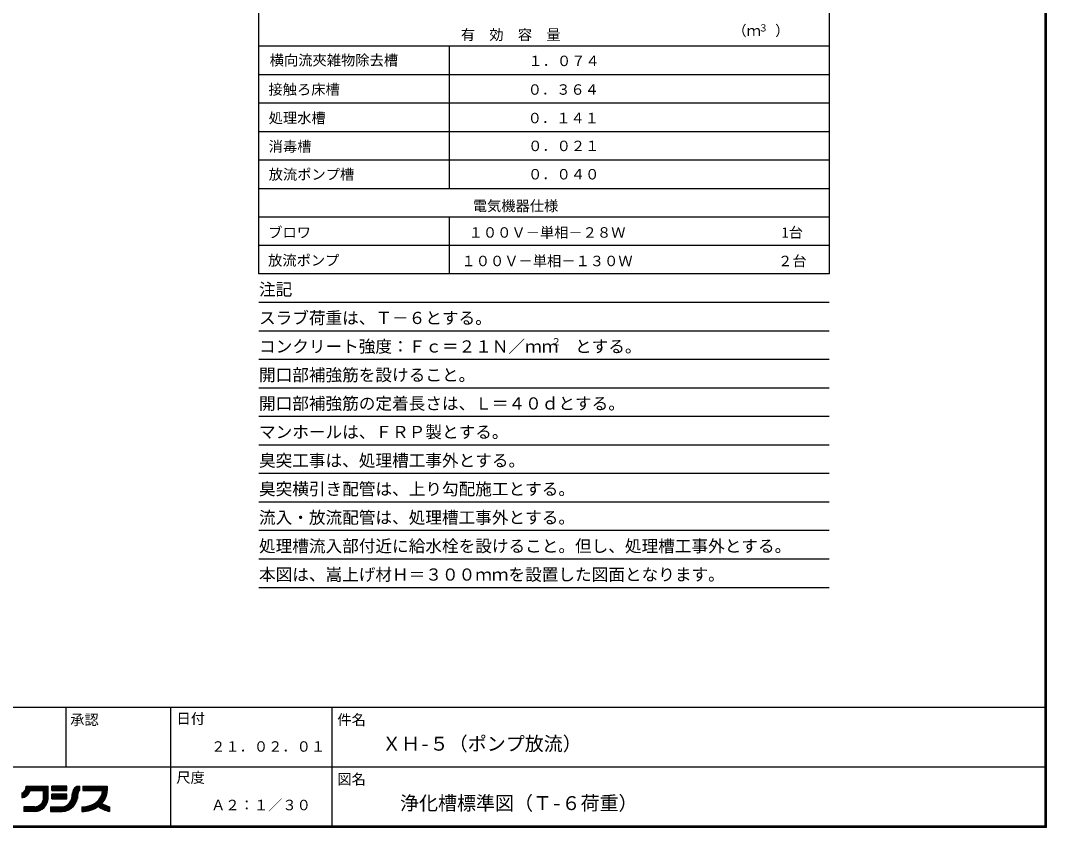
# Model space of a CAD drawing. Units: millimetres, scale not verified. Extents: x -8093 to 8093, y -5792 to 5792.
# Drawn here: x 1617 to 8093, y -5792 to -699 of the extents above; entities that cross this region are included whole.
import ezdxf
from ezdxf.enums import TextEntityAlignment as Align

# ---------------------------------------------------------------- set-up
doc = ezdxf.new("R2010")
doc.units = ezdxf.units.MM
doc.header["$LTSCALE"] = 30
doc.layers.add('0-0_Axis_waku', color=7, linetype='Continuous', lineweight=25)
doc.layers.add('0-1_00クル-フ-0躯体', color=3, linetype='Continuous', lineweight=25)
doc.styles.add('ＭＳ ゴシック', font='')
doc.styles.get('ＭＳ ゴシック').set_extended_font_data('MS Gothic')

msp = doc.modelspace()

# ---------------------------------------------------------------- linework, layer by layer
at = {"layer": '0-0_Axis_waku'}
for p, q in [((8085, -5784), (8085, 5784)), ((8085.6, -5784.6), (8085.6, 5784.6)), ((8086.2, -5785.2), (8086.2, 5785.2)), ((8086.8, -5785.8), (8086.8, 5785.8)), ((8087.4, -5786.4), (8087.4, 5786.4)), ((8088, -5787), (8088, 5787)), ((8088.6, -5787.6), (8088.6, 5787.6)), ((8089.2, -5788.2), (8089.2, 5788.2)), ((8089.8, -5788.8), (8089.8, 5788.8)), ((8090.4, -5789.4), (8090.4, 5789.4)), ((8091, -5790), (8091, 5790)), ((8091.6, -5790.6), (8091.6, 5790.6)), ((8092.2, -5791.2), (8092.2, 5791.2)), ((8092.8, -5791.8), (8092.8, 5791.8)), ((8093.4, -5792.4), (8093.4, 5792.4)), ((-8085, -5034), (8085, -5034)), ((1904.99, -5409), (1904.99, -5034)), ((2564.99, -5784), (2564.99, -5034)), ((3585, -5784), (3585, -5034)), ((-75.01, -5409), (8085, -5409)), ((1638.35, -5569.08), (1673.86, -5569.08)), ((1640.98, -5600.64), (1640.98, -5566.61)), ((1643.91, -5563.08), (1676.52, -5563.08)), ((1646.98, -5597.94), (1646.98, -5558.16)), ((1647.54, -5557.08), (1791.89, -5557.08)), ((1650.06, -5551.08), (1791.89, -5551.08)), ((1651.78, -5545.08), (1791.89, -5545.08)), ((1652.85, -5539.08), (1791.89, -5539.08)), ((1652.98, -5594.24), (1652.98, -5530.82)), ((1653.34, -5533.08), (1791.89, -5533.08)), ((1653.38, -5530.82), (1791.89, -5530.82)), ((1658.98, -5589.35), (1658.98, -5530.82)), ((1664.98, -5582.96), (1664.98, -5530.82)), ((1670.98, -5574.38), (1670.98, -5530.82)), ((1676.98, -5561.88), (1676.98, -5530.82)), ((1677.67, -5559.98), (1762.73, -5559.98)), ((1682.98, -5559.98), (1682.98, -5530.82)), ((1688.98, -5559.98), (1688.98, -5530.82)), ((1694.98, -5559.98), (1694.98, -5530.82)), ((1700.98, -5559.98), (1700.98, -5530.82)), ((1706.98, -5559.98), (1706.98, -5530.82)), ((1712.99, -5559.98), (1712.99, -5530.82)), ((1718.99, -5559.98), (1718.99, -5530.82)), ((1724.99, -5559.98), (1724.99, -5530.82)), ((1730.99, -5559.98), (1730.99, -5530.82)), ((1736.99, -5559.98), (1736.99, -5530.82)), ((1742.99, -5559.98), (1742.99, -5530.82)), ((1748.99, -5559.98), (1748.99, -5530.82)), ((1754.99, -5559.98), (1754.99, -5530.82)), ((1760.99, -5559.98), (1760.99, -5530.82)), ((1762.73, -5603.72), (1762.73, -5559.98)), ((1762.73, -5563.08), (1791.89, -5563.08)), ((1762.73, -5569.08), (1791.89, -5569.08)), ((1766.99, -5664.84), (1766.99, -5530.82)), ((1772.99, -5658.02), (1772.99, -5530.82)), ((1778.99, -5649.44), (1778.99, -5530.82)), ((1784.99, -5637.76), (1784.99, -5530.82)), ((1790.99, -5616.21), (1790.99, -5530.82)), ((1791.89, -5603.72), (1791.89, -5530.82)), ((1813.76, -5533.08), (1908.53, -5533.08)), ((1813.76, -5539.08), (1908.53, -5539.08)), ((1813.76, -5545.08), (1908.53, -5545.08)), ((1813.76, -5551.08), (1908.53, -5551.08)), ((1813.76, -5557.08), (1908.53, -5557.08)), ((1814.98, -5559.98), (1814.98, -5530.82)), ((1820.98, -5559.98), (1820.98, -5530.82)), ((1826.98, -5559.98), (1826.98, -5530.82)), ((1832.99, -5559.98), (1832.99, -5530.82)), ((1838.99, -5559.98), (1838.99, -5530.82)), ((1844.99, -5559.98), (1844.99, -5530.82)), ((1850.99, -5559.98), (1850.99, -5530.82)), ((1856.99, -5559.98), (1856.99, -5530.82)), ((1862.99, -5559.98), (1862.99, -5530.82)), ((1868.99, -5559.98), (1868.99, -5530.82)), ((1874.99, -5559.98), (1874.99, -5530.82)), ((1880.99, -5559.98), (1880.99, -5530.82)), ((1886.99, -5559.98), (1886.99, -5530.82)), ((1892.99, -5559.98), (1892.99, -5530.82)), ((1898.99, -5559.98), (1898.99, -5530.82)), ((1904.99, -5559.98), (1904.99, -5530.82)), ((1945.32, -5569.08), (1981.97, -5569.08)), ((1946.51, -5563.08), (1984.23, -5563.08)), ((1947, -5561.43), (1947, -5661.91)), ((1948.63, -5557.08), (1988.72, -5557.08)), ((1951.82, -5551.08), (1988.72, -5551.08)), ((1953, -5549.94), (1953, -5655.33)), ((1956.41, -5545.08), (1988.72, -5545.08)), ((1959, -5542.47), (1959, -5647.52)), ((1963.14, -5539.08), (1988.72, -5539.08)), ((1965, -5537.81), (1965, -5638.02)), ((1971, -5534.57), (1971, -5625.92)), ((1974.84, -5533.08), (1988.72, -5533.08)), ((1977, -5532.42), (1977, -5608.55)), ((1983, -5531.19), (1983, -5565.52)), ((1988.72, -5530.82), (1988.72, -5559.98)), ((2010.59, -5530.82), (2010.59, -5559.98)), ((2010.59, -5533.08), (2163.68, -5533.08)), ((2010.59, -5539.08), (2163.68, -5539.08)), ((2010.59, -5545.08), (2163.68, -5545.08)), ((2010.59, -5551.08), (2163.68, -5551.08)), ((2010.59, -5557.08), (2163.64, -5557.08)), ((2010.59, -5559.98), (2134.52, -5559.98)), ((2012.98, -5559.98), (2012.98, -5530.82)), ((2018.98, -5559.98), (2018.98, -5530.82)), ((2024.98, -5559.98), (2024.98, -5530.82)), ((2030.98, -5559.98), (2030.98, -5530.82)), ((2036.98, -5559.98), (2036.98, -5530.82)), ((2042.98, -5559.98), (2042.98, -5530.82)), ((2048.98, -5559.98), (2048.98, -5530.82)), ((2054.98, -5559.98), (2054.98, -5530.82)), ((2060.98, -5559.98), (2060.98, -5530.82)), ((2066.98, -5559.98), (2066.98, -5530.82)), ((2072.98, -5559.98), (2072.98, -5530.82)), ((2078.98, -5559.98), (2078.98, -5530.82)), ((2084.98, -5559.98), (2084.98, -5530.82)), ((2090.98, -5559.98), (2090.98, -5530.82)), ((2096.99, -5559.98), (2096.99, -5530.82)), ((2102.99, -5559.98), (2102.99, -5530.82)), ((2108.99, -5559.98), (2108.99, -5530.82)), ((2114.99, -5559.98), (2114.99, -5530.82)), ((2120.99, -5559.98), (2120.99, -5530.82)), ((2126.99, -5559.98), (2126.99, -5530.82)), ((2132.99, -5559.98), (2132.99, -5530.82)), ((2134, -5569.08), (2163.3, -5569.08)), ((2134.46, -5563.08), (2163.64, -5563.08)), ((2138.99, -5629.92), (2138.99, -5530.82)), ((2144.99, -5621.45), (2144.99, -5530.82)), ((2150.99, -5611.13), (2150.99, -5530.82)), ((2156.99, -5597.48), (2156.99, -5530.82)), ((1624.22, -5574.56), (1624.22, -5603.72)), ((1624.22, -5575.08), (1670.56, -5575.08)), ((1624.22, -5581.08), (1666.46, -5581.08)), ((1624.22, -5587.08), (1661.31, -5587.08)), ((1624.22, -5593.08), (1654.56, -5593.08)), ((1624.22, -5599.08), (1644.69, -5599.08)), ((1628.98, -5603.47), (1628.98, -5573.97)), ((1634.98, -5602.47), (1634.98, -5571.47)), ((1754.99, -5675.09), (1754.99, -5632.75)), ((1756.93, -5629.08), (1788.13, -5629.08)), ((1759.42, -5623.08), (1789.72, -5623.08)), ((1760.99, -5670.43), (1760.99, -5629.08)), ((1761.18, -5617.08), (1790.86, -5617.08)), ((1762.26, -5611.08), (1791.58, -5611.08)), ((1762.72, -5605.08), (1791.88, -5605.08)), ((1762.73, -5575.08), (1791.89, -5575.08)), ((1762.73, -5581.08), (1791.89, -5581.08)), ((1762.73, -5587.08), (1791.89, -5587.08)), ((1762.73, -5593.08), (1791.89, -5593.08)), ((1762.73, -5599.08), (1791.89, -5599.08)), ((1813.76, -5587.08), (1908.53, -5587.08)), ((1813.76, -5593.08), (1908.53, -5593.08)), ((1813.76, -5599.08), (1908.53, -5599.08)), ((1813.76, -5605.08), (1908.53, -5605.08)), ((1814.98, -5611.01), (1814.98, -5581.85)), ((1820.98, -5611.01), (1820.98, -5581.85)), ((1826.98, -5611.01), (1826.98, -5581.85)), ((1832.99, -5611.01), (1832.99, -5581.85)), ((1838.99, -5611.01), (1838.99, -5581.85)), ((1844.99, -5611.01), (1844.99, -5581.85)), ((1850.99, -5611.01), (1850.99, -5581.85)), ((1856.99, -5611.01), (1856.99, -5581.85)), ((1862.99, -5611.01), (1862.99, -5581.85)), ((1868.99, -5611.01), (1868.99, -5581.85)), ((1874.99, -5611.01), (1874.99, -5581.85)), ((1880.99, -5611.01), (1880.99, -5581.85)), ((1886.99, -5611.01), (1886.99, -5581.85)), ((1892.99, -5611.01), (1892.99, -5581.85)), ((1898.99, -5611.01), (1898.99, -5581.85)), ((1904.99, -5611.01), (1904.99, -5581.85)), ((1928.99, -5631.78), (1928.99, -5676.48)), ((1930.68, -5629.08), (1969.59, -5629.08)), ((1933.66, -5623.08), (1972.57, -5623.08)), ((1935, -5620.94), (1935, -5672.35)), ((1936.63, -5617.08), (1974.41, -5617.08)), ((1939.61, -5611.08), (1976.3, -5611.08)), ((1941, -5604.57), (1941, -5667.53)), ((1942.35, -5599.08), (1979.15, -5599.08)), ((1942.58, -5605.08), (1977.87, -5605.08)), ((1943.49, -5593.08), (1980.14, -5593.08)), ((1944.3, -5587.08), (1980.84, -5587.08)), ((1944.8, -5581.08), (1981.27, -5581.08)), ((1944.98, -5575.08), (1981.43, -5575.08)), ((2096.99, -5666.47), (2096.99, -5631.43)), ((2099.86, -5629.08), (2139.64, -5629.08)), ((2102.99, -5662.76), (2102.99, -5626.34)), ((2106.43, -5623.08), (2143.92, -5623.08)), ((2108.99, -5659.44), (2108.99, -5620.46)), ((2112.06, -5617.08), (2147.7, -5617.08)), ((2114.99, -5663.89), (2114.99, -5613.55)), ((2116.88, -5611.08), (2151.02, -5611.08)), ((2120.99, -5667.91), (2120.99, -5605.11)), ((2121.01, -5605.08), (2153.91, -5605.08)), ((2124.51, -5599.08), (2156.39, -5599.08)), ((2126.99, -5671.55), (2126.99, -5594.06)), ((2127.43, -5593.08), (2158.49, -5593.08)), ((2129.81, -5587.08), (2160.22, -5587.08)), ((2131.69, -5581.08), (2161.59, -5581.08)), ((2132.99, -5674.86), (2132.99, -5575.53)), ((2133.07, -5575.08), (2162.61, -5575.08)), ((1638.8, -5662.04), (1638.8, -5691.2)), ((1704.41, -5662.04), (1638.8, -5662.04)), ((1638.8, -5665.08), (1766.76, -5665.08)), ((1638.8, -5671.08), (1760.22, -5671.08)), ((1638.8, -5677.08), (1752.06, -5677.08)), ((1638.8, -5683.08), (1741.21, -5683.08)), ((1638.8, -5689.08), (1723.54, -5689.08)), ((1704.41, -5691.2), (1638.8, -5691.2)), ((1640.98, -5691.2), (1640.98, -5662.04)), ((1646.98, -5691.2), (1646.98, -5662.04)), ((1652.98, -5691.2), (1652.98, -5662.04)), ((1658.98, -5691.2), (1658.98, -5662.04)), ((1664.98, -5691.2), (1664.98, -5662.04)), ((1670.98, -5691.2), (1670.98, -5662.04)), ((1676.98, -5691.2), (1676.98, -5662.04)), ((1682.98, -5691.2), (1682.98, -5662.04)), ((1688.98, -5691.2), (1688.98, -5662.04)), ((1694.98, -5691.2), (1694.98, -5662.04)), ((1700.98, -5691.2), (1700.98, -5662.04)), ((1706.98, -5691.16), (1706.98, -5661.98)), ((1712.99, -5690.77), (1712.99, -5661.4)), ((1718.99, -5689.97), (1718.99, -5660.18)), ((1722.75, -5659.08), (1772.14, -5659.08)), ((1724.99, -5688.74), (1724.99, -5658.29)), ((1730.99, -5687.06), (1730.99, -5655.63)), ((1735.47, -5653.08), (1776.63, -5653.08)), ((1736.99, -5684.9), (1736.99, -5652.09)), ((1742.99, -5682.23), (1742.99, -5647.45)), ((1743.41, -5647.08), (1780.39, -5647.08)), ((1748.99, -5678.99), (1748.99, -5641.32)), ((1749.19, -5641.08), (1783.51, -5641.08)), ((1753.58, -5635.08), (1786.07, -5635.08)), ((1806.47, -5662.04), (1806.47, -5691.2)), ((1806.47, -5662.04), (1879.37, -5662.04)), ((1806.47, -5665.08), (1943.73, -5665.08)), ((1806.47, -5671.08), (1936.67, -5671.08)), ((1806.47, -5677.08), (1928.04, -5677.08)), ((1806.47, -5683.08), (1916.78, -5683.08)), ((1806.47, -5689.08), (1898.73, -5689.08)), ((1806.47, -5691.2), (1879.37, -5691.2)), ((1808.98, -5662.04), (1808.98, -5691.2)), ((1814.98, -5662.04), (1814.98, -5691.2)), ((1820.98, -5662.04), (1820.98, -5691.2)), ((1826.98, -5662.04), (1826.98, -5691.2)), ((1832.99, -5662.04), (1832.99, -5691.2)), ((1838.99, -5662.04), (1838.99, -5691.2)), ((1844.99, -5662.04), (1844.99, -5691.2)), ((1850.99, -5662.04), (1850.99, -5691.2)), ((1856.99, -5662.04), (1856.99, -5691.2)), ((1862.99, -5662.04), (1862.99, -5691.2)), ((1868.99, -5662.04), (1868.99, -5691.2)), ((1874.99, -5662.04), (1874.99, -5691.2)), ((1880.99, -5662.04), (1880.99, -5691.2)), ((1886.99, -5662.04), (1886.99, -5691.2)), ((1892.99, -5660.13), (1892.99, -5690.15)), ((1896.29, -5659.08), (1949.7, -5659.08)), ((1898.99, -5658.03), (1898.99, -5689.02)), ((1904.99, -5655.09), (1904.99, -5687.46)), ((1908.29, -5653.08), (1954.84, -5653.08)), ((1910.99, -5651.2), (1910.99, -5685.46)), ((1916.06, -5647.08), (1959.3, -5647.08)), ((1916.99, -5646.22), (1916.99, -5682.98)), ((1921.98, -5641.08), (1963.21, -5641.08)), ((1922.99, -5639.9), (1922.99, -5680)), ((1926.74, -5635.08), (1966.62, -5635.08)), ((2003.3, -5662.03), (2003.3, -5691.18)), ((2003.3, -5665.08), (2099.31, -5665.08)), ((2003.3, -5671.08), (2088.62, -5671.08)), ((2003.3, -5677.08), (2075.64, -5677.08)), ((2003.3, -5683.08), (2058.79, -5683.08)), ((2003.3, -5689.08), (2031.91, -5689.08)), ((2006.97, -5691.15), (2006.97, -5661.99)), ((2012.98, -5690.94), (2012.98, -5661.75)), ((2018.98, -5690.55), (2018.98, -5661.3)), ((2024.98, -5689.98), (2024.98, -5660.62)), ((2030.98, -5689.21), (2030.98, -5659.73)), ((2034.61, -5659.08), (2170.55, -5659.08)), ((2036.98, -5688.26), (2036.98, -5658.61)), ((2042.98, -5687.1), (2042.98, -5657.25)), ((2048.98, -5685.75), (2048.98, -5655.64)), ((2054.98, -5684.18), (2054.98, -5653.78)), ((2057.03, -5653.08), (2154.6, -5653.08)), ((2060.98, -5682.4), (2060.98, -5651.64)), ((2066.98, -5680.4), (2066.98, -5649.2)), ((2071.67, -5647.08), (2142.63, -5647.08)), ((2072.98, -5678.15), (2072.98, -5646.45)), ((2078.98, -5675.66), (2078.98, -5643.34)), ((2082.94, -5641.08), (2132.96, -5641.08)), ((2084.98, -5672.89), (2084.98, -5639.84)), ((2090.98, -5669.84), (2090.98, -5635.9)), ((2092.14, -5635.08), (2134.81, -5635.08)), ((2116.71, -5665.08), (2178.26, -5665.08)), ((2126.17, -5671.08), (2178.26, -5671.08)), ((2137.37, -5677.08), (2178.26, -5677.08)), ((2138.99, -5677.86), (2138.99, -5644.96)), ((2150.99, -5683.08), (2150.99, -5651.42)), ((2151.14, -5683.08), (2178.26, -5683.08)), ((2156.99, -5683.08), (2156.99, -5654.11)), ((2162.99, -5683.08), (2162.99, -5656.49)), ((2168.99, -5683.08), (2168.99, -5658.58)), ((2169.55, -5689.08), (2178.26, -5689.08)), ((2174.99, -5683.08), (2174.99, -5660.4)), ((2178.26, -5661.28), (2178.26, -5691.2)), ((8093.4, -5792.4), (-8093.4, -5792.4)), ((8092.8, -5791.8), (-8092.8, -5791.8)), ((8092.2, -5791.2), (-8092.2, -5791.2)), ((8091.6, -5790.6), (-8091.6, -5790.6)), ((8091, -5790), (-8091, -5790)), ((8090.4, -5789.4), (-8090.4, -5789.4)), ((8089.8, -5788.8), (-8089.8, -5788.8)), ((8089.2, -5788.2), (-8089.2, -5788.2)), ((8088.6, -5787.6), (-8088.6, -5787.6)), ((8088, -5787), (-8088, -5787)), ((8087.4, -5786.4), (-8087.4, -5786.4)), ((8086.8, -5785.8), (-8086.8, -5785.8)), ((8086.2, -5785.2), (-8086.2, -5785.2)), ((8085.6, -5784.6), (-8085.6, -5784.6)), ((-8085, -5784), (8085, -5784))]:
    msp.add_line(p, q, dxfattribs=at)
for points in [[(1813.76, -5530.82), (1813.76, -5559.98), (1908.53, -5559.98), (1908.53, -5530.82)], [(1813.76, -5581.85), (1813.76, -5611.01), (1908.53, -5611.01), (1908.53, -5581.85)]]:
    msp.add_lwpolyline(points, close=True, dxfattribs=at)
msp.add_lwpolyline([(2010.59, -5530.82), (2163.68, -5530.82), (2163.68, -5559.98)], dxfattribs=at)
for centre, radius, start, end in [((1988.72, -5574.56), 43.74, 90, 180), ((1704.41, -5603.72), 87.48, 270, 0), ((1704.41, -5603.72), 58.32, 270, 0)]:
    msp.add_arc(centre, radius, start, end, dxfattribs=at)
for centre, major_axis, ratio, start_param, end_param in [((1624.22, -5530.82), (0, 43.74), 0.6666, 3.1415927, 4.712389), ((1624.22, -5530.82), (0, 72.9), 0.8, 3.1415927, 4.3008723), ((1988.72, -5574.56), (0, 14.58), 0.5, 6.2831853, 7.8539816), ((2003.3, -5559.98), (131.22, 0), 0.7777, 4.712389, 6.2831853), ((2003.3, -5559.98), (160.38, 0), 0.8181, 5.6313905, 6.2831853), ((1879.37, -5574.56), (0, 87.48), 0.75, 3.1415927, 4.712389), ((1879.37, -5574.56), (0, 116.64), 0.875, 3.1415927, 4.712389), ((2003.3, -5559.98), (160.38, 0), 0.8181, 4.712389, 5.4275455), ((2219.57, -5564.42), (-160.38, 0), 0.8181, 0.8054432, 1.3102396), ((2219.57, -5564.42), (-131.22, 0), 0.7777, 0.827744, 1.2504796)]:
    msp.add_ellipse(centre, major_axis=major_axis, ratio=ratio, start_param=start_param, end_param=end_param, dxfattribs=at)
at = {"layer": '0-1_00クル-フ-0躯体'}
for p, q in [((6722.35, 1661.34), (6722.35, -2298.66)), ((3122.34, -858.66), (6722.34, -858.66)), ((4322.33, -858.66), (4322.33, -1758.66)), ((3122.34, -1038.66), (6722.34, -1038.66)), ((3122.34, -1218.66), (6722.34, -1218.66)), ((3122.34, -1398.66), (6722.34, -1398.66)), ((3122.34, -1578.66), (6722.34, -1578.66)), ((3122.32, -1758.66), (6722.33, -1758.66)), ((3122.35, -1938.66), (6722.35, -1938.66)), ((4322.35, -1938.66), (4322.35, -2298.66)), ((6722.35, -2118.66), (3122.35, -2118.66)), ((6722.35, -2478.66), (3122.35, -2478.66)), ((6722.35, -2658.66), (3122.35, -2658.66)), ((6722.35, -2838.66), (3122.35, -2838.66)), ((6722.35, -3018.66), (3122.35, -3018.66)), ((6722.35, -3198.67), (3122.35, -3198.67)), ((6722.35, -3378.67), (3122.35, -3378.67)), ((6722.35, -3558.67), (3122.35, -3558.67)), ((6722.35, -3738.67), (3122.35, -3738.67)), ((6722.35, -3918.67), (3122.35, -3918.67)), ((6722.35, -4098.67), (3122.35, -4098.67)), ((6722.35, -4278.67), (3122.35, -4278.67))]:
    msp.add_line(p, q, dxfattribs=at)
msp.add_lwpolyline([(6722.35, -2298.66), (3122.35, -2298.66), (3122.35, 1661.34)], dxfattribs=at)

# ---------------------------------------------------------------- texts
at = {"layer": '0-0_Axis_waku', "style": 'ＭＳ ゴシック'}
for s, height, p in [('承認', 65.98, (1930.21, -5165.38)), ('日付', 65.98, (2601.79, -5157.94)), ('件名', 65.98, (3616.47, -5165.38)), ('ＸＨ-５（ポンプ放流）', 87.98, (3900, -5334)), ('２１．０２．０１', 65.98, (2819.99, -5334)), ('尺度', 65.98, (2600.31, -5529.85)), ('図名', 65.98, (3616.47, -5540.38)), ('Ａ２：１／３０', 65.98, (2819.99, -5703.49)), ('浄化槽標準図（Ｔ-６荷重）', 87.98, (4012.33, -5709))]:
    msp.add_text(s, height=height, dxfattribs=at).set_placement(p, align=Align.BOTTOM_LEFT)
at = {"layer": '0-1_00クル-フ-0躯体', "color": 4, "style": 'ＭＳ ゴシック'}
for s, height, p in [('有\u3000効\u3000容\u3000量', 65.98, (4396.14, -841.26)), ('（ｍ\u3000）', 65.98, (6110.78, -815.49)), ('３', 43.99, (6274.93, -781.06)), ('横向流夾雑物除去槽', 65.98, (3190.25, -1001.95)), ('１．０７４', 65.98, (4823.28, -1006.26)), ('接触ろ床槽', 65.98, (3182.34, -1186.27)), ('０．３６４', 65.98, (4818.42, -1186.99)), ('処理水槽', 65.98, (3183.54, -1366.26)), ('０．１４１', 65.98, (4818.42, -1366.99)), ('消毒槽', 65.98, (3183.54, -1546.26)), ('０．０２１', 65.98, (4821.18, -1542.93)), ('放流ポンプ槽', 65.98, (3183.5, -1722.82)), ('\u3000０．０４０', 65.98, (4730.89, -1721.76)), ('電気機器仕様', 65.98, (4471.75, -1921.26)), ('ブロワ', 65.98, (3180.55, -2089.26)), ('１００Ｖ－単相－２８Ｗ', 65.98, (4445.65, -2089.26)), ('1台', 65.98, (6421.45, -2089.26)), ('放流ポンプ', 65.98, (3179.72, -2265.46)), ('１００Ｖ－単相－１３０Ｗ', 65.98, (4400.65, -2269.26)), ('２台', 65.98, (6398.95, -2269.26)), ('注記', 76.98, (3122.35, -2457.46)), ('スラブ荷重は、Ｔ－６とする。', 76.98, (3122.35, -2637.47)), ('コンクリート強度：Ｆｃ＝２１Ｎ／ｍｍ\u3000とする。', 76.98, (3122.35, -2817.47)), ('２', 43.99, (4967.93, -2761.72)), ('開口部補強筋を設けること。', 76.98, (3122.35, -2997.47)), ('開口部補強筋の定着長さは、Ｌ＝４０ｄとする。', 76.98, (3122.35, -3177.47)), ('マンホールは、ＦＲＰ製とする。', 76.98, (3122.35, -3357.47)), ('臭突工事は、処理槽工事外とする。', 76.98, (3122.35, -3537.47)), ('臭突横引き配管は、上り勾配施工とする。', 76.98, (3122.35, -3717.47)), ('流入・放流配管は、処理槽工事外とする。', 76.98, (3122.35, -3897.47)), ('処理槽流入部付近に給水栓を設けること。但し、処理槽工事外とする。', 76.98, (3122.35, -4077.48)), ('本図は、嵩上げ材Ｈ＝３００ｍｍを設置した図面となります。', 76.98, (3122.35, -4257.48))]:
    msp.add_text(s, height=height, dxfattribs=at).set_placement(p, align=Align.BOTTOM_LEFT)

doc.saveas('drawing.dxf')
